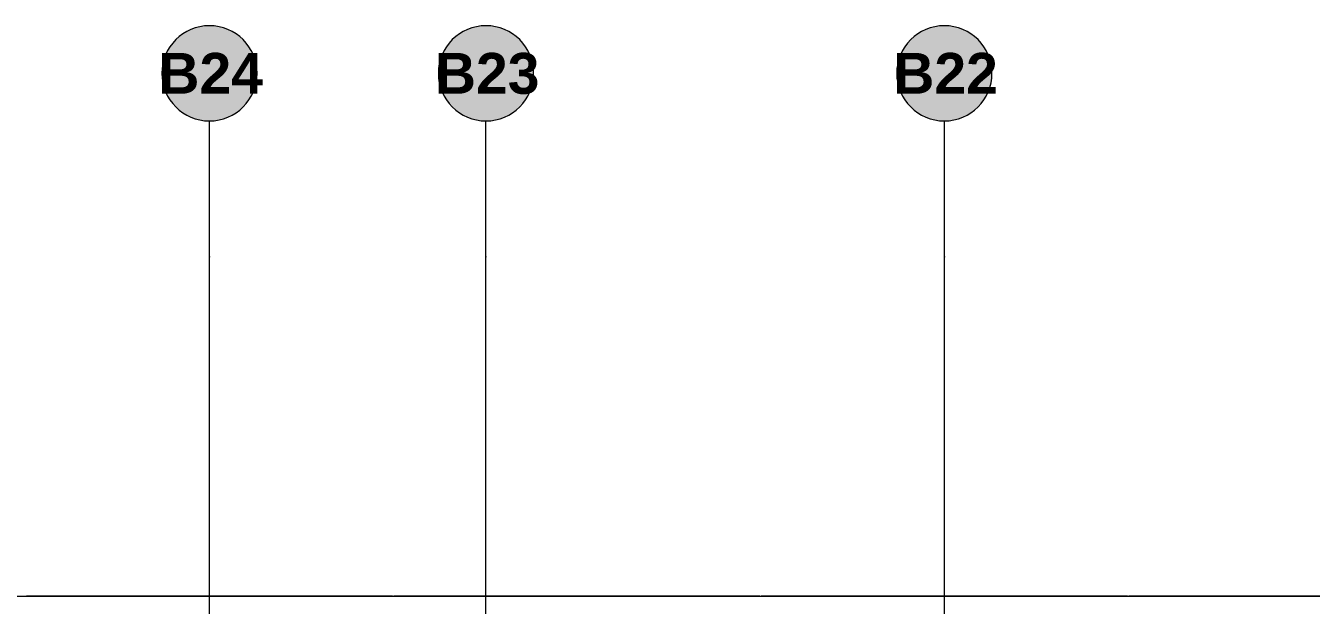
# Model space of a CAD drawing. Header units: metres. Extents: x 101 to 346, y 66 to 213.
# Drawn here: x 120.61 to 130.05, y 100.42 to 104.68 of the extents above; entities that cross this region are included whole.
import ezdxf

# ---------------------------------------------------------------- set-up
doc = ezdxf.new("R2010")
doc.units = ezdxf.units.M
doc.header["$MEASUREMENT"] = 0
doc.linetypes.add('Strichpunktlinie', pattern=[0.006703, 0.003528, -0.001764, 0, -0.001411])
doc.linetypes.add('Wipeout_Contour', pattern=[1, 0, -1])
for name, color, linetype in [('00  Raster', 7, 'Continuous'), ('00  Raster_Deckschraffur', 7, 'Continuous'), ('10  Fassade', 7, 'Continuous'), ('10  Fassade_Deckschraffur', 7, 'Continuous')]:
    doc.layers.add(name, color=color, linetype=linetype)
doc.styles.add('ERSTELLTER_STIL_2', font='arial.ttf')

msp = doc.modelspace()

# ---------------------------------------------------------------- hatches: boundary and pattern name
at = {"layer": '00  Raster_Deckschraffur', "linetype": 'Continuous', "lineweight": 0, "true_color": 0xffffff}
for points in [[(121.9554, 104.6769, 1), (121.9554, 103.9769, 1)], [(123.9874, 104.6769, 1), (123.9874, 103.9769, 1)], [(127.3554, 104.6769, 1), (127.3554, 103.9769, 1)]]:
    msp.add_hatch(color=7, dxfattribs=at).paths.add_polyline_path(points)

# ---------------------------------------------------------------- linework, layer by layer
at = {"layer": '00  Raster', "color": 7, "linetype": 'Strichpunktlinie', "lineweight": 13, "ltscale": 1000}
for p, q in [((121.9554, 102.9769), (121.9554, 103.9769)), ((123.9874, 102.9769), (123.9874, 103.9769)), ((127.3554, 102.9769), (127.3554, 103.9769)), ((121.9554, 102.9769), (121.9554, 102.9769)), ((123.9874, 102.9769), (123.9874, 102.9769)), ((127.3554, 102.9769), (127.3554, 102.9769))]:
    msp.add_line(p, q, dxfattribs=at)
at = {"layer": '00  Raster', "color": 7, "linetype": 'Continuous', "lineweight": 13, "ltscale": 1000, "flags": 128}
for points in [[(121.9554, 104.6769, 1), (121.9554, 103.9769, 1)], [(123.9874, 104.6769, 1), (123.9874, 103.9769, 1)], [(127.3554, 104.6769, 1), (127.3554, 103.9769, 1)]]:
    msp.add_lwpolyline(points, format="xyb", close=True, dxfattribs=at)
at = {"layer": '00  Raster', "color": 7, "linetype": 'Strichpunktlinie', "lineweight": 13, "ltscale": 1000}
for p in [(121.9554, 102.9769), (123.9874, 102.9769), (127.3554, 102.9769)]:
    msp.add_point(p, dxfattribs=at)

# ---------------------------------------------------------------- texts
at = {"layer": '00  Raster', "color": 7, "linetype": 'Continuous', "lineweight": 13, "char_height": 0.3, "attachment_point": 1, "style": 'ERSTELLTER_STIL_2'}
for s, insert in [('\\A1;{\\pql;\\pt0;\\fArial|b1|i0|c0|p38;B24}', (121.5796, 104.4769)), ('\\A1;{\\pql;\\pt0;\\fArial|b1|i0|c0|p38;B23}', (123.6116, 104.4769)), ('\\A1;{\\pql;\\pt0;\\fArial|b1|i0|c0|p38;B22}', (126.9796, 104.4769))]:
    msp.add_mtext(s, dxfattribs=dict(at, insert=insert))

# ---------------------------------------------------------------- wipeouts: each hides what was drawn before it
at = {"color": 254, "linetype": 'Wipeout_Contour', "lineweight": 0, "ltscale": 681.280287}
msp.add_wipeout([(114.7154, 100.4829), (114.7154, 100.4169), (159.1776, 100.4169), (159.1776, 100.4829)], dxfattribs=at).dxf.layer = '10  Fassade_Deckschraffur'

# ---------------------------------------------------------------- next in the draw order: linework, layer by layer
at = {"layer": '10  Fassade', "color": 7, "linetype": 'Continuous', "lineweight": 13, "ltscale": 1000, "flags": 128}
msp.add_lwpolyline([(114.7154, 100.4829), (159.1776, 100.4829)], dxfattribs=at)

# ---------------------------------------------------------------- next in the draw order: wipeouts: each hides what was drawn before it
at = {"color": 254, "linetype": 'Wipeout_Contour', "lineweight": 0, "ltscale": 657.411711}
msp.add_wipeout([(131.4004, 100.4829), (131.4004, 100.4869), (128.7104, 100.4869), (128.7104, 100.4829)], dxfattribs=at).dxf.layer = '10  Fassade_Deckschraffur'

# ---------------------------------------------------------------- next in the draw order: wipeouts: each hides what was drawn before it
at = {"color": 254, "linetype": 'Wipeout_Contour', "lineweight": 0, "ltscale": 648.899258}
msp.add_wipeout([(128.7004, 100.4829), (128.7004, 100.4869), (126.0104, 100.4869), (126.0104, 100.4829)], dxfattribs=at).dxf.layer = '10  Fassade_Deckschraffur'

# ---------------------------------------------------------------- next in the draw order: linework, layer by layer
at = {"layer": '00  Raster', "color": 7, "linetype": 'Strichpunktlinie', "lineweight": 13, "ltscale": 1000}
msp.add_line((127.3554, 79.3072), (127.3554, 102.9769), dxfattribs=at)
at = {"layer": '10  Fassade', "color": 7, "linetype": 'Continuous', "lineweight": 18, "ltscale": 1000, "flags": 128}
for points in [[(128.7004, 100.4869), (128.7004, 100.4829)], [(128.7104, 100.4869), (131.4004, 100.4869)], [(128.7104, 100.4869), (128.7104, 100.4829)], [(128.7104, 100.4829), (131.4004, 100.4829)]]:
    msp.add_lwpolyline(points, dxfattribs=at)

# ---------------------------------------------------------------- next in the draw order: wipeouts: each hides what was drawn before it
at = {"color": 254, "linetype": 'Wipeout_Contour', "lineweight": 0, "ltscale": 640.455797}
msp.add_wipeout([(126.0004, 100.4829), (126.0004, 100.4869), (123.3104, 100.4869), (123.3104, 100.4829)], dxfattribs=at).dxf.layer = '10  Fassade_Deckschraffur'

# ---------------------------------------------------------------- next in the draw order: linework, layer by layer
at = {"layer": '00  Raster', "color": 7, "linetype": 'Strichpunktlinie', "lineweight": 13, "ltscale": 1000}
msp.add_line((123.9874, 79.3072), (123.9874, 102.9769), dxfattribs=at)
at = {"layer": '10  Fassade', "color": 7, "linetype": 'Continuous', "lineweight": 18, "ltscale": 1000, "flags": 128}
for points in [[(126.0004, 100.4869), (126.0004, 100.4829)], [(126.0104, 100.4869), (128.7004, 100.4869)], [(126.0104, 100.4869), (126.0104, 100.4829)], [(126.0104, 100.4829), (128.7004, 100.4829)]]:
    msp.add_lwpolyline(points, dxfattribs=at)

# ---------------------------------------------------------------- next in the draw order: wipeouts: each hides what was drawn before it
at = {"color": 254, "linetype": 'Wipeout_Contour', "lineweight": 0, "ltscale": 632.084094}
msp.add_wipeout([(123.3004, 100.4829), (123.3004, 100.4869), (120.6104, 100.4869), (120.6104, 100.4829)], dxfattribs=at).dxf.layer = '10  Fassade_Deckschraffur'

# ---------------------------------------------------------------- next in the draw order: linework, layer by layer
at = {"layer": '00  Raster', "color": 7, "linetype": 'Strichpunktlinie', "lineweight": 13, "ltscale": 1000}
msp.add_line((121.9554, 79.3072), (121.9554, 102.9769), dxfattribs=at)
at = {"layer": '10  Fassade', "color": 7, "linetype": 'Continuous', "lineweight": 18, "ltscale": 1000, "flags": 128}
for points in [[(120.6104, 100.4869), (123.3004, 100.4869)], [(120.6104, 100.4869), (120.6104, 100.4829)], [(120.6104, 100.4829), (123.3004, 100.4829)], [(123.3004, 100.4869), (123.3004, 100.4829)], [(123.3104, 100.4869), (126.0004, 100.4869)], [(123.3104, 100.4869), (123.3104, 100.4829)], [(123.3104, 100.4829), (126.0004, 100.4829)]]:
    msp.add_lwpolyline(points, dxfattribs=at)

doc.saveas('drawing.dxf')
